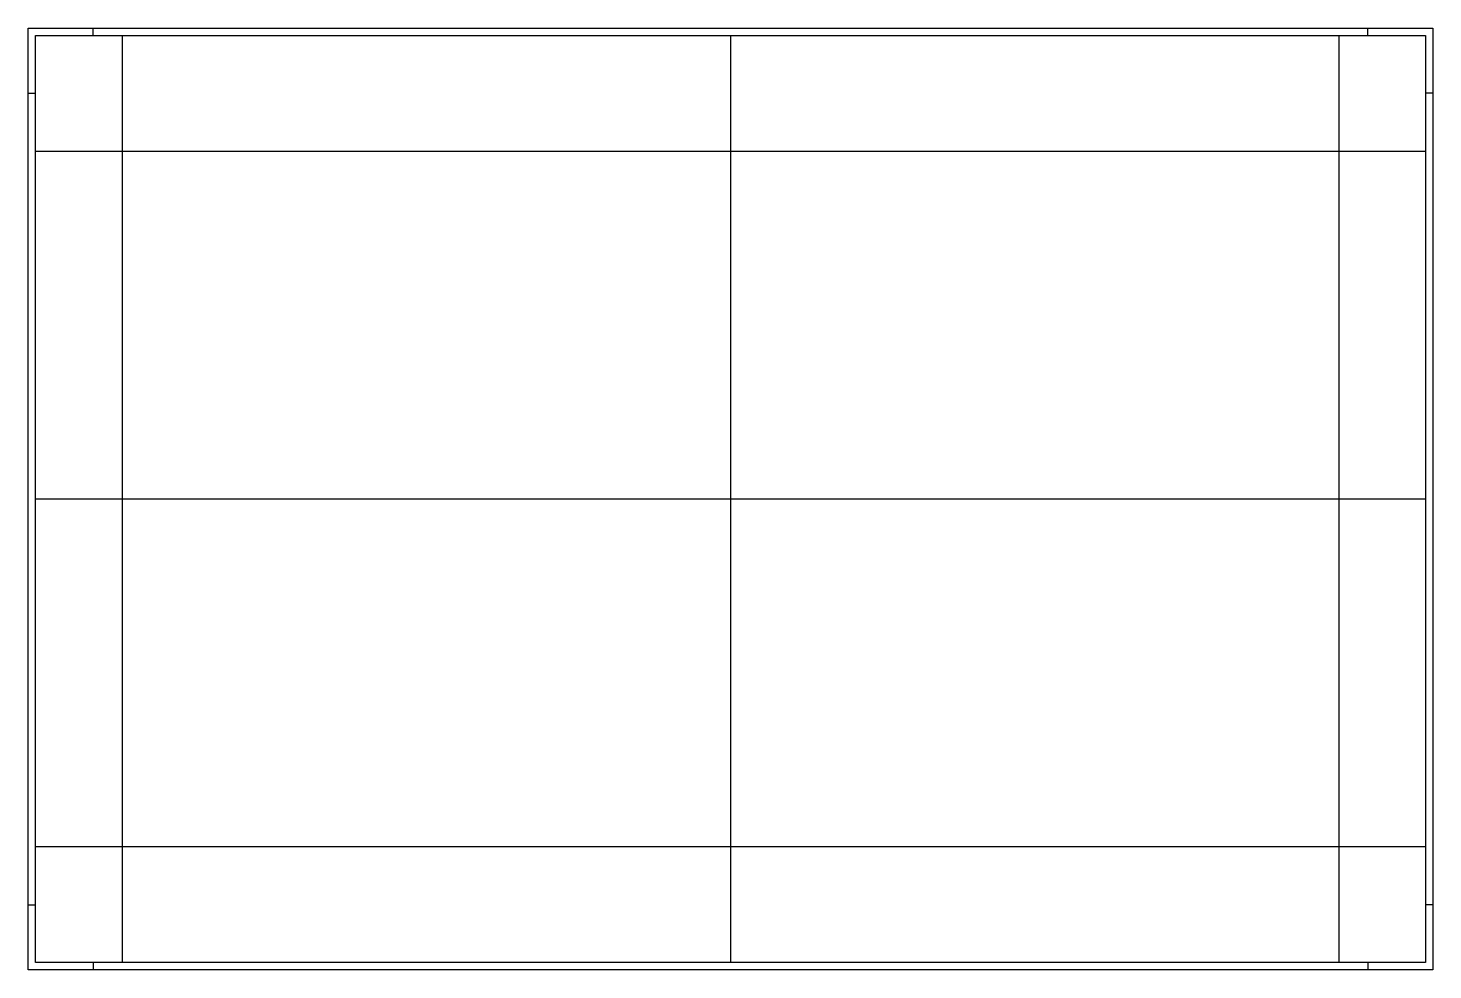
# Model space of a CAD drawing. Header units: millimetres. Extents: x -63 to 553, y -385 to 28.
import ezdxf

# ---------------------------------------------------------------- set-up
doc = ezdxf.new("R2010")
doc.units = ezdxf.units.MM
doc.layers.get('0').update_dxf_attribs({"linetype": 'CONTINUOUS'})

msp = doc.modelspace()

# ---------------------------------------------------------------- linework, layer by layer
for p, q in [((-34.6, 25), (-34.6, 28.175)), ((-21.9, 25), (-21.9, -381.4)), ((244.8, 25), (244.8, -381.4)), ((511.5, 25), (511.5, -381.4)), ((524.2, 25), (524.2, 28.175)), ((-63.175, -0.4), (-60, -0.4)), ((552.775, -0.4), (549.6, -0.4)), ((-60, -25.8), (549.6, -25.8)), ((-60, -178.2), (549.6, -178.2)), ((549.6, -330.6), (-60, -330.6)), ((-63.175, -356), (-60, -356)), ((552.775, -356), (549.6, -356)), ((-34.6, -381.4), (-34.6, -384.575)), ((524.2, -381.4), (524.2, -384.575))]:
    msp.add_line(p, q)
for points in [[(-63.175, 28.175), (552.775, 28.175), (552.775, -384.575), (-63.175, -384.575)], [(-60, 25), (549.6, 25), (549.6, -381.4), (-60, -381.4)]]:
    msp.add_lwpolyline(points, close=True)

doc.saveas('drawing.dxf')
